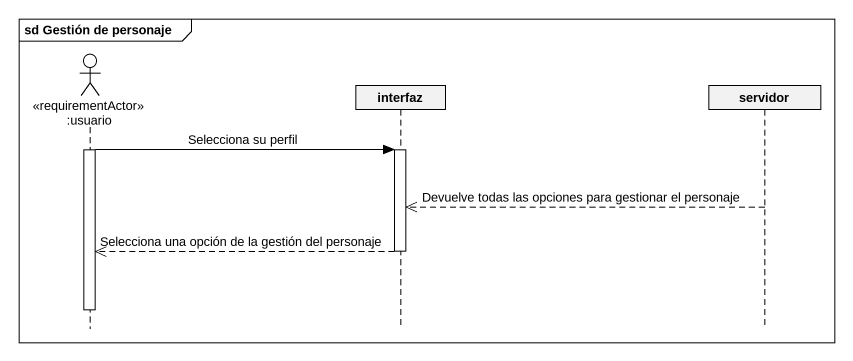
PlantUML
@startuml
mainframe sd Gestión de personaje
hide footbox
actor ":usuario" as usuario <<requirementActor>>
participant interfaz
participant servidor

activate usuario
usuario -> interfaz : Selecciona su perfil
activate interfaz
servidor -->> interfaz : Devuelve todas las opciones para gestionar el personaje
interfaz -->> usuario : Selecciona una opción de la gestión del personaje
deactivate interfaz
deactivate usuario
@enduml
